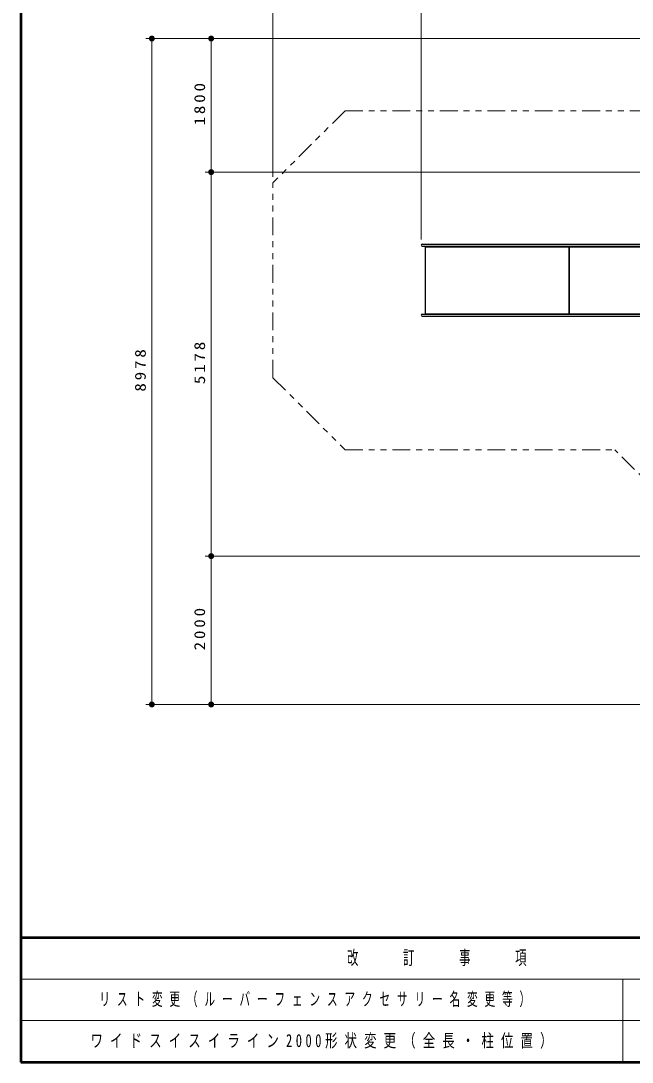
# Model space of a CAD drawing. Units: millimetres on the paper, scale 1:80. Extents: x -385 to 0, y -594 to 267.
# Drawn here: x -385 to -281.9, y 0 to 175.5 of the extents above; entities that cross this region are included whole.
import ezdxf

# ---------------------------------------------------------------- set-up
doc = ezdxf.new("R2010")
doc.units = ezdxf.units.MM
doc.linetypes.add('USER3', pattern=[8, 3, -1, 1, -1, 1, -1])
doc.layers.add('1_80', color=70, linetype='Continuous', lineweight=13)
doc.layers.add('LY_3', color=7, linetype='Continuous', lineweight=13)
doc.layers.add('LY_5', color=7, linetype='Continuous')
doc.styles.add('ＭＳ ゴシック', font='')
doc.styles.get('ＭＳ ゴシック').set_extended_font_data('MS Gothic')

# ---------------------------------------------------------------- blocks, each defined once
blk = doc.blocks.new('filled_dot')
at = {"color": 0, "linetype": 'Continuous', "lineweight": -2, "const_width": 1.25}
blk.add_lwpolyline([(-0.625, 0, 1), (0.625, 0, 1)], format="xyb", close=True, dxfattribs=at)

msp = doc.modelspace()

# ---------------------------------------------------------------- linework, layer by layer
at = {"layer": '1_80', "color": 7}
for p, q in [((-342.481, 149.208), (-342.481, 183.522)), ((-317.481, 138.682), (-317.481, 183.522)), ((-353.902, 172.522), (-363.902, 172.522)), ((-362.902, 60.299), (-362.902, 172.522)), ((-239.209, 172.522), (-353.902, 172.522)), ((-352.902, 150.022), (-352.902, 172.522)), ((-229.481, 150.022), (-353.902, 150.022)), ((-352.902, 85.299), (-352.902, 150.022)), ((-232.731, 85.299), (-353.902, 85.299)), ((-352.902, 60.299), (-352.902, 85.299)), ((-353.902, 60.299), (-363.902, 60.299)), ((-242.919, 60.299), (-353.902, 60.299))]:
    msp.add_line(p, q, dxfattribs=at)
at = {"layer": '1_80', "color": 7, "linetype": 'USER3'}
for p, q in [((-330.337, 160.352), (-342.481, 148.208)), ((-330.337, 160.352), (-272.968, 160.352)), ((-342.481, 115.365), (-342.481, 148.208)), ((-342.481, 115.365), (-330.337, 103.222)), ((-330.337, 103.222), (-284.841, 103.222)), ((-241.919, 60.299), (-284.841, 103.222))]:
    msp.add_line(p, q, dxfattribs=at)
at = {"layer": '1_80', "color": 190, "lineweight": 25}
for p, q in [((-317.311, 137.852), (-248.643, 137.852)), ((-317.311, 137.512), (-248.643, 137.512)), ((-317.311, 126.062), (-248.643, 126.062)), ((-317.311, 125.722), (-248.643, 125.722))]:
    msp.add_line(p, q, dxfattribs=at)
at = {"layer": '1_80', "color": 94, "lineweight": 25}
for p, q in [((-316.873, 137.512), (-316.873, 137.482)), ((-316.811, 137.419), (-248.643, 137.419)), ((-316.873, 126.062), (-316.873, 126.092)), ((-316.811, 126.154), (-248.643, 126.154))]:
    msp.add_line(p, q, dxfattribs=at)
at = {"layer": '1_80', "color": 7, "lineweight": 25}
for p, q in [((-316.757, 126.154), (-316.757, 137.419)), ((-292.543, 126.154), (-292.543, 137.419)), ((-292.495, 126.154), (-292.495, 137.419))]:
    msp.add_line(p, q, dxfattribs=at)
at = {"layer": '1_80', "color": 190, "lineweight": 25}
for centre in [(-317.311, 137.682), (-317.311, 125.892)]:
    msp.add_arc(centre, 0.17, 90, 270, dxfattribs=at)
at = {"layer": '1_80', "color": 94, "lineweight": 25}
for centre, start, end in [((-316.811, 137.482), 180, 270), ((-316.811, 126.092), 90, 180)]:
    msp.add_arc(centre, 0.0625, start, end, dxfattribs=at)
at = {"layer": 'LY_3', "lineweight": 50}
for p, q in [((-385, 267), (-385, 0)), ((-385, 21), (0, 21)), ((-385, 0), (0, 0))]:
    msp.add_line(p, q, dxfattribs=at)
at = {"layer": 'LY_3'}
for p, q in [((-385, 14), (-243.5, 14)), ((-283.5, 14), (-283.5, 0)), ((-385, 7), (-243.5, 7))]:
    msp.add_line(p, q, dxfattribs=at)

# ---------------------------------------------------------------- block references
at = {"layer": '1_80', "color": 7, "xscale": 0.4, "yscale": 0.4}
for p, rotation in [((-362.902, 172.522), 270), ((-352.902, 172.522), 270), ((-352.902, 150.022), 90), ((-352.902, 150.022), 270), ((-352.902, 85.299), 90), ((-352.902, 85.299), 270), ((-362.902, 60.299), 90), ((-352.902, 60.299), 90)]:
    msp.add_blockref('filled_dot', p, dxfattribs=dict(at, rotation=rotation))

# ---------------------------------------------------------------- texts
at = {"layer": '1_80', "color": 7, "char_height": 1.833, "attachment_point": 8, "rotation": 90, "style": 'ＭＳ ゴシック'}
for s, insert in [('\\T1.33;\\W1.15;1800', (-353.902, 161.693)), ('\\T1.33;\\W1.15;5178', (-353.902, 118.088)), ('\\T1.33;\\W1.15;8978', (-363.902, 116.827)), ('\\T1.33;\\W1.15;2000', (-353.902, 73.222))]:
    msp.add_mtext(s, dxfattribs=dict(at, insert=insert))
at = {"layer": 'LY_3', "color": 4, "insert": (-314.25, 17.5), "char_height": 2.346, "attachment_point": 5, "style": 'ＭＳ ゴシック'}
msp.add_mtext('\\T1.64;\\W0.6;改\u3000\u3000訂\u3000\u3000事\u3000\u3000項', dxfattribs=at)
at = {"layer": 'LY_5', "char_height": 2.199, "attachment_point": 4, "style": 'ＭＳ ゴシック'}
for s, insert in [('\\T1.64;\\W0.6;リスト変更（ルーバーフェンスアクセサリー名変更等）', (-371.75, 10.5)), ('\\T1.57;\\W0.7;ワイドスイスイライン2000形状変更（全長・柱位置）', (-373.25, 3.5))]:
    msp.add_mtext(s, dxfattribs=dict(at, insert=insert))

doc.saveas('drawing.dxf')
